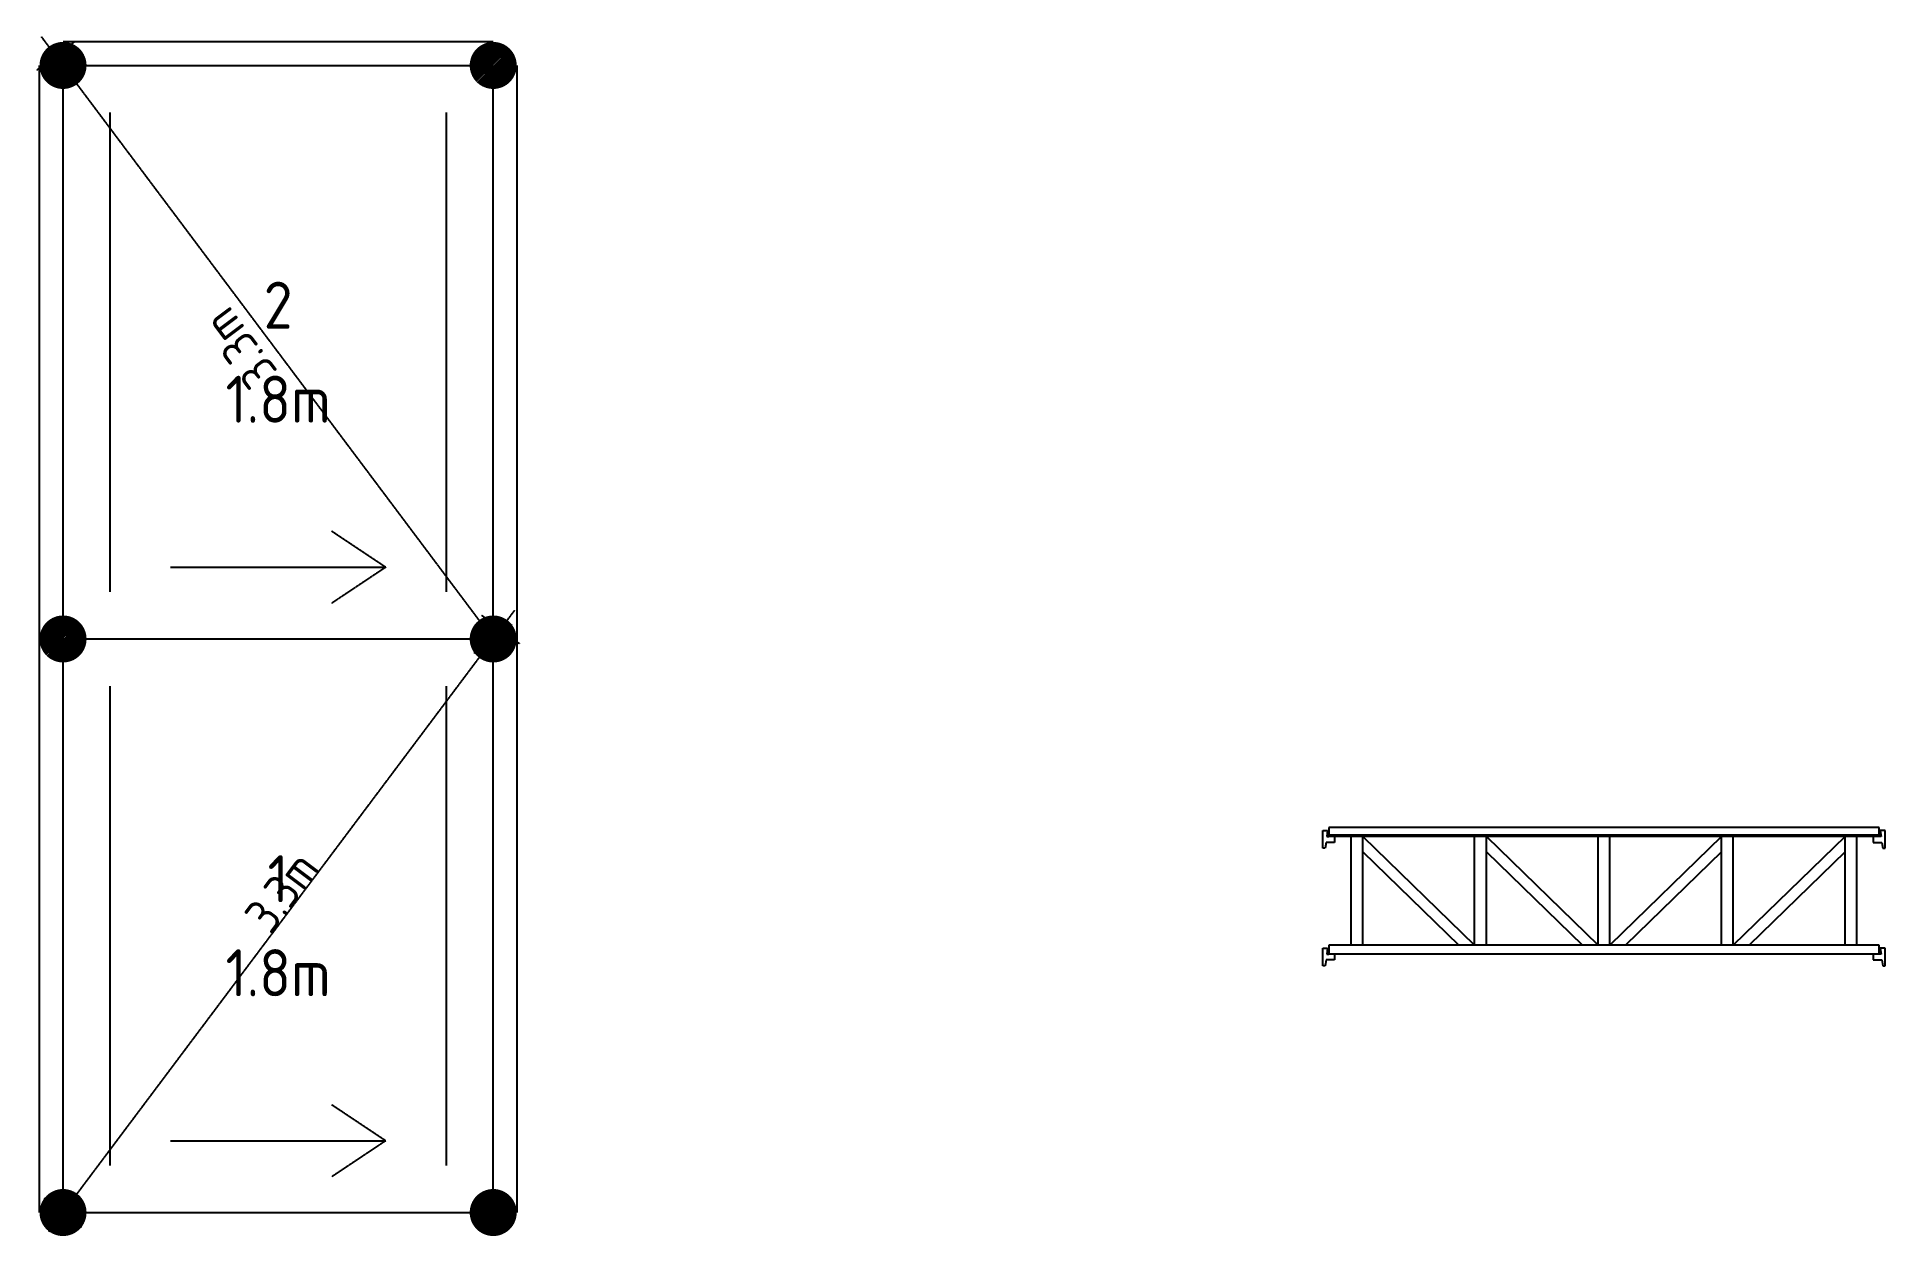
# Model space of a CAD drawing. Header units: millimetres. Extents: x 49151 to 57008, y 2349 to 7448.
import ezdxf
from ezdxf.enums import TextEntityAlignment as Align

# ---------------------------------------------------------------- set-up
doc = ezdxf.new("R2010")
doc.units = ezdxf.units.MM
doc.linetypes.add('KwikScaf_DASHED', pattern=[3.75, 2.5, -1.25])
doc.linetypes.add('KwikScaf_Line', pattern=[1, 1, 0])
doc.layers.get('0').update_dxf_attribs({"linetype": 'CONTINUOUS'})
doc.layers.add('KwikScaf Schematic', color=7, linetype='CONTINUOUS')
doc.styles.add('KwikScaf ISO', font='isocp.shx')

# ---------------------------------------------------------------- blocks, each defined once
blk = doc.blocks.new('2.4m Ledger Transom')
at = {"color": 3, "extrusion": (0, 1, -1.83691e-16)}
for p, q in [((0, -75), (0, 0)), ((0, 0), (20, 0)), ((20, 0), (16.7, -25)), ((2365, 13), (25, 13)), ((25, 13), (25, -20)), ((2365, -20), (2365, 13)), ((2370, 0), (2373.3, -25)), ((2390, 0), (2370, 0)), ((2390, -75), (2390, 0)), ((10, -75), (0, -75)), ((13.3, -50), (10, -75)), ((50, -50), (13.3, -50)), ((16.7, -25), (25, -25)), ((2365, -20), (25, -20)), ((25, -20), (25, -25)), ((2365, -25), (25, -25)), ((50, -25), (50, -50)), ((2340, -25), (2340, -50)), ((2340, -50), (2376.7, -50)), ((2365, -25), (2365, -20)), ((2373.3, -25), (2365, -25)), ((2376.7, -50), (2380, -75)), ((2380, -75), (2390, -75)), ((0, -575), (0, -500)), ((0, -500), (20, -500)), ((13.3, -550), (10, -575)), ((50, -550), (13.3, -550)), ((20, -500), (16.7, -525)), ((16.7, -525), (25, -525)), ((2365, -487), (25, -487)), ((25, -487), (25, -520)), ((25, -520), (25, -525)), ((2365, -525), (25, -525)), ((50, -525), (50, -550)), ((2340, -525), (2340, -550)), ((2340, -550), (2376.7, -550)), ((2365, -520), (2365, -487)), ((2365, -525), (2365, -520)), ((2373.3, -525), (2365, -525)), ((2370, -500), (2373.3, -525)), ((2390, -500), (2370, -500)), ((2376.7, -550), (2380, -575)), ((2390, -575), (2390, -500)), ((10, -575), (0, -575)), ((2380, -575), (2390, -575))]:
    blk.add_line(p, q, dxfattribs=at)
at = {"color": 3}
for p, q in [((120, -487), (120, -25)), ((170, -487), (170, -25)), ((170, -25), (645, -487)), ((645, -487), (645, -25)), ((695, -487), (695, -25)), ((695, -25), (1170, -487)), ((1170, -487), (1170, -25)), ((1220, -487), (1220, -25)), ((1695, -25), (1220, -487)), ((1695, -487), (1695, -25)), ((1745, -487), (1745, -25)), ((2220, -25), (1745, -487)), ((2220, -487), (2220, -25)), ((2270, -487), (2270, -25)), ((170, -89.9), (578.3, -487)), ((695, -89.9), (1103.3, -487)), ((1695, -89.9), (1286.7, -487)), ((2220, -89.9), (1811.7, -487))]:
    blk.add_line(p, q, dxfattribs=at)

msp = doc.modelspace()

# ---------------------------------------------------------------- linework, layer by layer
at = {"layer": 'KwikScaf Schematic', "color": 5, "linetype": 'KwikScaf_Line'}
for p, q in [((49150.9, 7307.9), (49310.9, 7427.9)), ((51150.8, 4807.8), (49170.9, 7447.9)), ((49261.8, 7326.8), (51090.8, 7326.8)), ((49261.8, 4887.8), (49261.8, 7326.8)), ((51090.8, 4887.8), (51090.8, 7326.8)), ((50633.5, 5192.6), (50404.9, 5345.1)), ((49719, 5192.6), (50633.5, 5192.6)), ((50633.5, 5192.6), (50404.9, 5040.2)), ((49201.8, 2368.8), (51181.6, 5008.9)), ((51041.6, 4988.9), (51201.6, 4868.9)), ((49261.8, 4887.8), (51090.8, 4887.8)), ((49261.8, 2448.8), (49261.8, 4887.8)), ((51010.8, 4827.8), (51170.8, 4947.8)), ((51090.8, 2448.8), (51090.8, 4887.8)), ((50633.5, 2753.6), (50404.9, 2906.1)), ((49719, 2753.6), (50633.5, 2753.6)), ((50633.5, 2753.6), (50404.9, 2601.2)), ((49181.8, 2508.8), (49341.8, 2388.8)), ((49261.8, 2448.8), (51090.8, 2448.8))]:
    msp.add_line(p, q, dxfattribs=at)
at = {"layer": 'KwikScaf Schematic', "color": 5, "linetype": 'KwikScaf_DASHED'}
for p, q in [((51090.8, 7426.8), (49261.8, 7426.8)), ((49161.8, 4887.8), (49161.8, 7326.8)), ((51190.8, 7326.8), (51190.8, 4887.8)), ((49461.8, 5087.8), (49461.8, 7126.8)), ((50890.8, 7126.8), (50890.8, 5087.8)), ((49161.8, 2448.8), (49161.8, 4887.8)), ((51190.8, 4887.8), (51190.8, 2448.8)), ((49461.8, 2648.8), (49461.8, 4687.8)), ((50890.8, 4687.8), (50890.8, 2648.8))]:
    msp.add_line(p, q, dxfattribs=at)
at = {"layer": 'KwikScaf Schematic', "color": 5, "linetype": 'KwikScaf_Line'}
for points in [[(49261.8, 7376.8, 100, 100, -0.198912), (49297.1, 7362.1, 100, 100, -0.198912), (49311.8, 7326.8, 100, 100, -0.198912), (49297.1, 7291.4, 100, 100, -0.198912), (49261.8, 7276.8, 100, 100, -0.198912), (49226.4, 7291.4, 100, 100, -0.198912), (49211.8, 7326.8, 100, 100, -0.198912), (49226.4, 7362.1, 100, 100, -0.198912)], [(51090.8, 7376.8, 100, 100, -0.198912), (51126.1, 7362.1, 100, 100, -0.198912), (51140.8, 7326.8, 100, 100, -0.198912), (51126.1, 7291.4, 100, 100, -0.198912), (51090.8, 7276.8, 100, 100, -0.198912), (51055.4, 7291.4, 100, 100, -0.198912), (51040.8, 7326.8, 100, 100, -0.198912), (51055.4, 7362.1, 100, 100, -0.198912)], [(49261.8, 4937.8, 100, 100, -0.198912), (49297.1, 4923.1, 100, 100, -0.198912), (49311.8, 4887.8, 100, 100, -0.198912), (49297.1, 4852.4, 100, 100, -0.198912), (49261.8, 4837.8, 100, 100, -0.198912), (49226.4, 4852.4, 100, 100, -0.198912), (49211.8, 4887.8, 100, 100, -0.198912), (49226.4, 4923.1, 100, 100, -0.198912)], [(51090.8, 4937.8, 100, 100, -0.198912), (51126.1, 4923.1, 100, 100, -0.198912), (51140.8, 4887.8, 100, 100, -0.198912), (51126.1, 4852.4, 100, 100, -0.198912), (51090.8, 4837.8, 100, 100, -0.198912), (51055.4, 4852.4, 100, 100, -0.198912), (51040.8, 4887.8, 100, 100, -0.198912), (51055.4, 4923.1, 100, 100, -0.198912)], [(51090.8, 4937.8, 100, 100, -0.198912), (51126.1, 4923.1, 100, 100, -0.198912), (51140.8, 4887.8, 100, 100, -0.198912), (51126.1, 4852.4, 100, 100, -0.198912), (51090.8, 4837.8, 100, 100, -0.198912), (51055.4, 4852.4, 100, 100, -0.198912), (51040.8, 4887.8, 100, 100, -0.198912), (51055.4, 4923.1, 100, 100, -0.198912)], [(51090.8, 2498.8, 100, 100, -0.198912), (51126.1, 2484.1, 100, 100, -0.198912), (51140.8, 2448.8, 100, 100, -0.198912), (51126.1, 2413.4, 100, 100, -0.198912), (51090.8, 2398.8, 100, 100, -0.198912), (51055.4, 2413.4, 100, 100, -0.198912), (51040.8, 2448.8, 100, 100, -0.198912), (51055.4, 2484.1, 100, 100, -0.198912)]]:
    msp.add_lwpolyline(points, format="xyseb", close=True, dxfattribs=at)
at = {"layer": 'KwikScaf Schematic', "color": 5, "linetype": 'KwikScaf_Line', "const_width": 100}
for points in [[(49261.8, 4937.8, -0.198912), (49297.1, 4923.1, -0.198912), (49311.8, 4887.8, -0.198912), (49297.1, 4852.4, -0.198912), (49261.8, 4837.8, -0.198912), (49226.4, 4852.4, -0.198912), (49211.8, 4887.8, -0.198912), (49226.4, 4923.1, -0.198912)], [(49261.8, 2498.8, -0.198912), (49297.1, 2484.1, -0.198912), (49311.8, 2448.8, -0.198912), (49297.1, 2413.4, -0.198912), (49261.8, 2398.8, -0.198912), (49226.4, 2413.4, -0.198912), (49211.8, 2448.8, -0.198912), (49226.4, 2484.1, -0.198912)]]:
    msp.add_lwpolyline(points, format="xyb", close=True, dxfattribs=at)

# ---------------------------------------------------------------- block references
msp.add_blockref('2.4m Ledger Transom', (54618.1, 4072.9))

# ---------------------------------------------------------------- texts
at = {"layer": 'KwikScaf Schematic', "style": 'KwikScaf ISO'}
for s, p in [('2', (50176.3, 6307.3)), ('1.8m', (50176.3, 5907.3)), ('1', (50176.3, 3868.3)), ('1.8m', (50176.3, 3468.3))]:
    msp.add_text(s, height=200, dxfattribs=at).set_placement(p, align=Align.MIDDLE_CENTER)
for rotation, p in [(126.86614, (50071.8, 6168.8)), (53.13386, (50251.7, 3768.8))]:
    msp.add_text('3.3m', height=150, rotation=rotation, dxfattribs=at).set_placement(p, align=Align.CENTER)

doc.saveas('drawing.dxf')
